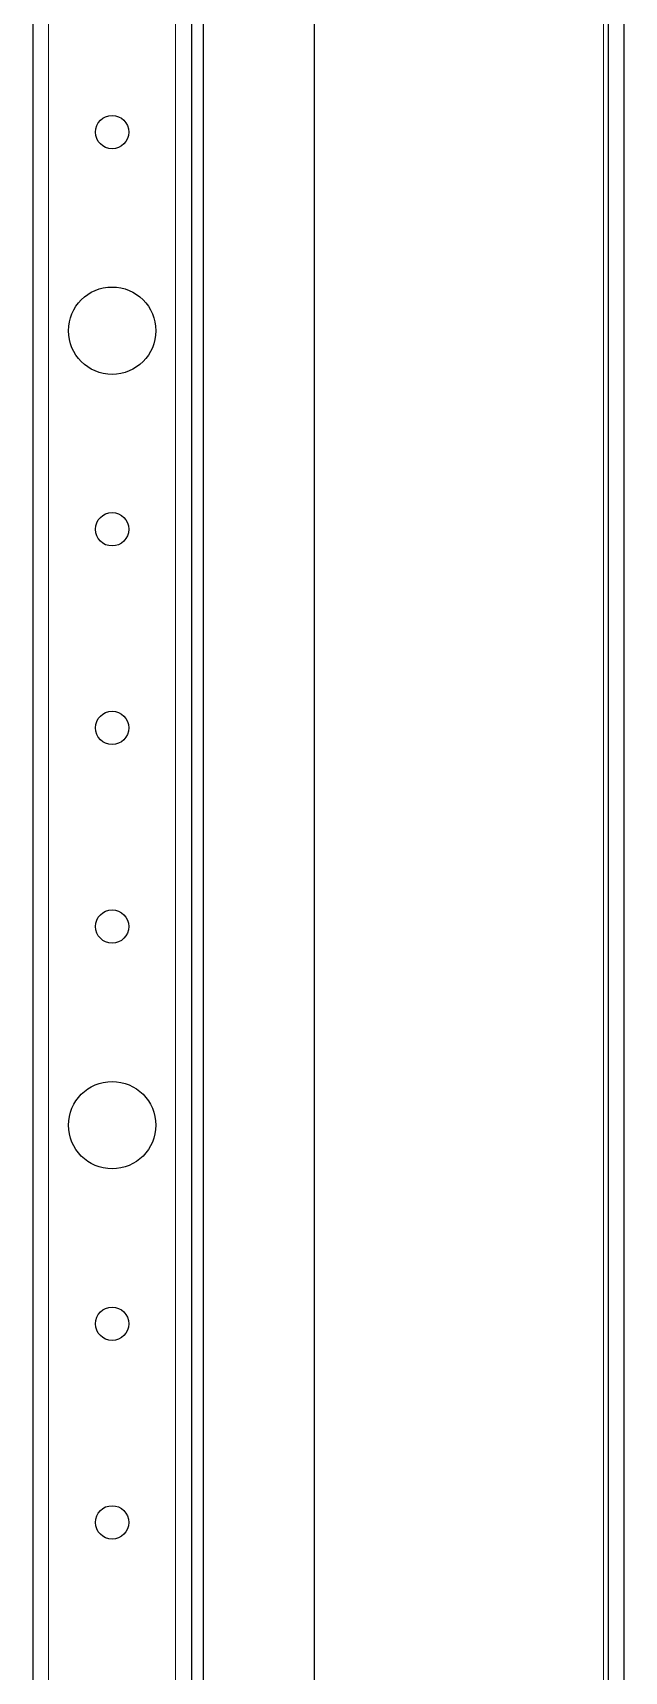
# Model space of a CAD drawing. Header units: millimetres. Extents: x -683 to 2605, y -1229 to 1219.
# Drawn here: x 265.3 to 339.8, y -591.9 to -385.6 of the extents above; entities that cross this region are included whole.
import ezdxf

# ---------------------------------------------------------------- set-up
doc = ezdxf.new("R2010")
doc.units = ezdxf.units.MM

msp = doc.modelspace()

# ---------------------------------------------------------------- linework, layer by layer
at = {"color": 7, "linetype": 'Continuous', "lineweight": 25}
for p, q in [((337.84, -800.62), (337.84, 554.38)), ((339.84, -800.62), (339.84, 554.38)), ((286.84, -769.12), (286.84, 522.88)), ((265.34, 494.38), (265.34, -740.62)), ((285.34, 494.38), (285.34, -740.62)), ((300.84, -650.62), (300.84, -345.62))]:
    msp.add_line(p, q, dxfattribs=at)
at = {"color": 8, "linetype": 'Continuous', "lineweight": 18}
for p, q in [((267.34, 494.38), (267.34, -740.62)), ((283.34, 494.38), (283.34, -740.62)), ((337.24, -346.82), (337.24, -649.42))]:
    msp.add_line(p, q, dxfattribs=at)
at = {"color": 7, "linetype": 'Continuous', "lineweight": 25}
for centre, radius in [((275.34, -398.12), 2.1), ((275.34, -423.12), 5.5), ((275.34, -448.12), 2.1), ((275.34, -473.12), 2.1), ((275.34, -498.12), 2.1), ((275.34, -523.12), 5.5), ((275.34, -548.12), 2.1), ((275.34, -573.12), 2.1)]:
    msp.add_circle(centre, radius, dxfattribs=at)

doc.saveas('drawing.dxf')
